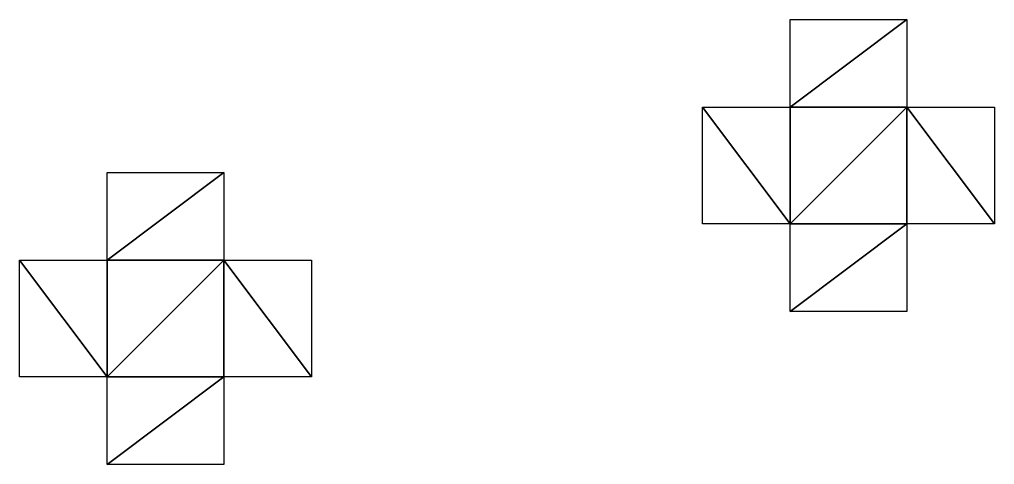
# Model space of a CAD drawing. Header units: metres. Extents: x -204 to 160, y -126 to 162.
# Drawn here: x 109.8 to 159.9, y 33.8 to 56.6 of the extents above; entities that cross this region are included whole.
import ezdxf

# ---------------------------------------------------------------- set-up
doc = ezdxf.new("R2010")
doc.units = ezdxf.units.M

msp = doc.modelspace()

# ---------------------------------------------------------------- linework, layer by layer
for p, q in [((149.38013, 52.114594, -433.01532), (149.38013, 56.614594, -433.01532)), ((149.38013, 56.614594, -433.01532), (155.38013, 56.614594, -433.01532)), ((155.38013, 56.614594, -433.01532), (155.38013, 52.114594, -433.01532)), ((144.88013, 46.114594, -433.01532), (144.88013, 52.114594, -433.01532)), ((144.88013, 52.114594, -433.01532), (149.38013, 52.114594, -433.01532)), ((155.38013, 52.114594, -433.01532), (159.88013, 52.114594, -433.01532)), ((159.88013, 52.114594, -433.01532), (159.88013, 46.114594, -433.01532)), ((114.270386, 44.252808, -433.01532), (114.270386, 48.752808, -433.01532)), ((114.270386, 48.752808, -433.01532), (120.270386, 48.752808, -433.01532)), ((114.270386, 44.252808, -433.01532), (114.270386, 48.752808, -433.01532)), ((114.270386, 48.752808, -433.01532), (120.270386, 48.752808, -433.01532)), ((120.270386, 48.752808, -433.01532), (120.270386, 44.252808, -433.01532)), ((120.270386, 48.752808, -433.01532), (120.270386, 44.252808, -433.01532)), ((149.38013, 46.114594, -433.01532), (144.88013, 46.114594, -433.01532)), ((149.38013, 41.614594, -433.01532), (149.38013, 46.114594, -433.01532)), ((159.88013, 46.114594, -433.01532), (155.38013, 46.114594, -433.01532)), ((155.38013, 46.114594, -433.01532), (155.38013, 41.614594, -433.01532)), ((109.770386, 38.252808, -433.01532), (109.770386, 44.252808, -433.01532)), ((109.770386, 44.252808, -433.01532), (114.270386, 44.252808, -433.01532)), ((109.770386, 38.252808, -433.01532), (109.770386, 44.252808, -433.01532)), ((109.770386, 44.252808, -433.01532), (114.270386, 44.252808, -433.01532)), ((120.270386, 44.252808, -433.01532), (124.770386, 44.252808, -433.01532)), ((120.270386, 44.252808, -433.01532), (124.770386, 44.252808, -433.01532)), ((124.770386, 44.252808, -433.01532), (124.770386, 38.252808, -433.01532)), ((124.770386, 44.252808, -433.01532), (124.770386, 38.252808, -433.01532)), ((155.38013, 41.614594, -433.01532), (149.38013, 41.614594, -433.01532)), ((114.270386, 38.252808, -433.01532), (109.770386, 38.252808, -433.01532)), ((114.270386, 38.252808, -433.01532), (109.770386, 38.252808, -433.01532)), ((114.270386, 33.752808, -433.01532), (114.270386, 38.252808, -433.01532)), ((114.270386, 33.752808, -433.01532), (114.270386, 38.252808, -433.01532)), ((124.770386, 38.252808, -433.01532), (120.270386, 38.252808, -433.01532)), ((120.270386, 38.252808, -433.01532), (120.270386, 33.752808, -433.01532)), ((124.770386, 38.252808, -433.01532), (120.270386, 38.252808, -433.01532)), ((120.270386, 38.252808, -433.01532), (120.270386, 33.752808, -433.01532)), ((120.270386, 33.752808, -433.01532), (114.270386, 33.752808, -433.01532)), ((120.270386, 33.752808, -433.01532), (114.270386, 33.752808, -433.01532))]:
    msp.add_line(p, q)
for points in [[(149.38013, 52.114594, -433.01532), (149.38013, 56.614594, -433.01532), (155.38013, 56.614594, -433.01532), (155.38023, 56.614693, -433.01523)], [(149.38013, 52.114594, -433.01532), (155.38013, 56.614594, -433.01532), (155.38013, 52.114594, -433.01532), (155.38023, 52.114693, -433.01523)], [(149.38013, 46.114594, -433.01532), (144.88013, 46.114594, -433.01532), (144.88013, 52.114594, -433.01532), (144.88023, 52.114693, -433.01523)], [(149.38013, 46.114594, -433.01532), (144.88013, 52.114594, -433.01532), (149.38013, 52.114594, -433.01532), (149.38023, 52.114693, -433.01523)], [(149.38013, 46.114594, -433.01532), (149.38013, 52.114594, -433.01532), (155.38013, 52.114594, -433.01532), (155.38023, 52.114693, -433.01523)], [(155.38013, 52.114594, -433.01532), (155.38013, 46.114594, -433.01532), (149.38013, 46.114594, -433.01532), (149.38023, 46.114693, -433.01523)], [(155.38013, 52.114594, -433.01532), (159.88013, 52.114594, -433.01532), (159.88013, 46.114594, -433.01532), (159.88023, 46.114693, -433.01523)], [(155.38013, 52.114594, -433.01532), (159.88013, 46.114594, -433.01532), (155.38013, 46.114594, -433.01532), (155.38023, 46.114693, -433.01523)], [(114.270386, 44.252808, -433.01532), (114.270386, 48.752808, -433.01532), (120.270386, 48.752808, -433.01532), (120.270485, 48.752907, -433.01523)], [(114.270386, 44.252808, -433.01532), (114.270386, 48.752808, -433.01532), (120.270386, 48.752808, -433.01532), (120.270485, 48.752907, -433.01523)], [(114.270386, 44.252808, -433.01532), (120.270386, 48.752808, -433.01532), (120.270386, 44.252808, -433.01532), (120.270485, 44.252907, -433.01523)], [(114.270386, 44.252808, -433.01532), (120.270386, 48.752808, -433.01532), (120.270386, 44.252808, -433.01532), (120.270485, 44.252907, -433.01523)], [(155.38013, 46.114594, -433.01532), (149.38013, 41.614594, -433.01532), (149.38013, 46.114594, -433.01532), (149.38023, 46.114693, -433.01523)], [(155.38013, 46.114594, -433.01532), (155.38013, 41.614594, -433.01532), (149.38013, 41.614594, -433.01532), (149.38023, 41.614693, -433.01523)], [(114.270386, 38.252808, -433.01532), (109.770386, 38.252808, -433.01532), (109.770386, 44.252808, -433.01532), (109.770485, 44.252907, -433.01523)], [(114.270386, 38.252808, -433.01532), (109.770386, 44.252808, -433.01532), (114.270386, 44.252808, -433.01532), (114.270485, 44.252907, -433.01523)], [(114.270386, 38.252808, -433.01532), (109.770386, 38.252808, -433.01532), (109.770386, 44.252808, -433.01532), (109.770485, 44.252907, -433.01523)], [(114.270386, 38.252808, -433.01532), (109.770386, 44.252808, -433.01532), (114.270386, 44.252808, -433.01532), (114.270485, 44.252907, -433.01523)], [(114.270386, 38.252808, -433.01532), (114.270386, 44.252808, -433.01532), (120.270386, 44.252808, -433.01532), (120.270485, 44.252907, -433.01523)], [(114.270386, 38.252808, -433.01532), (114.270386, 44.252808, -433.01532), (120.270386, 44.252808, -433.01532), (120.270485, 44.252907, -433.01523)], [(120.270386, 44.252808, -433.01532), (120.270386, 38.252808, -433.01532), (114.270386, 38.252808, -433.01532), (114.270485, 38.252907, -433.01523)], [(120.270386, 44.252808, -433.01532), (120.270386, 38.252808, -433.01532), (114.270386, 38.252808, -433.01532), (114.270485, 38.252907, -433.01523)], [(120.270386, 44.252808, -433.01532), (124.770386, 44.252808, -433.01532), (124.770386, 38.252808, -433.01532), (124.770485, 38.252907, -433.01523)], [(120.270386, 44.252808, -433.01532), (124.770386, 38.252808, -433.01532), (120.270386, 38.252808, -433.01532), (120.270485, 38.252907, -433.01523)], [(120.270386, 44.252808, -433.01532), (124.770386, 44.252808, -433.01532), (124.770386, 38.252808, -433.01532), (124.770485, 38.252907, -433.01523)], [(120.270386, 44.252808, -433.01532), (124.770386, 38.252808, -433.01532), (120.270386, 38.252808, -433.01532), (120.270485, 38.252907, -433.01523)], [(120.270386, 38.252808, -433.01532), (114.270386, 33.752808, -433.01532), (114.270386, 38.252808, -433.01532), (114.270485, 38.252907, -433.01523)], [(120.270386, 38.252808, -433.01532), (114.270386, 33.752808, -433.01532), (114.270386, 38.252808, -433.01532), (114.270485, 38.252907, -433.01523)], [(120.270386, 38.252808, -433.01532), (120.270386, 33.752808, -433.01532), (114.270386, 33.752808, -433.01532), (114.270485, 33.752907, -433.01523)], [(120.270386, 38.252808, -433.01532), (120.270386, 33.752808, -433.01532), (114.270386, 33.752808, -433.01532), (114.270485, 33.752907, -433.01523)]]:
    msp.add_3dface(points)

doc.saveas('drawing.dxf')
